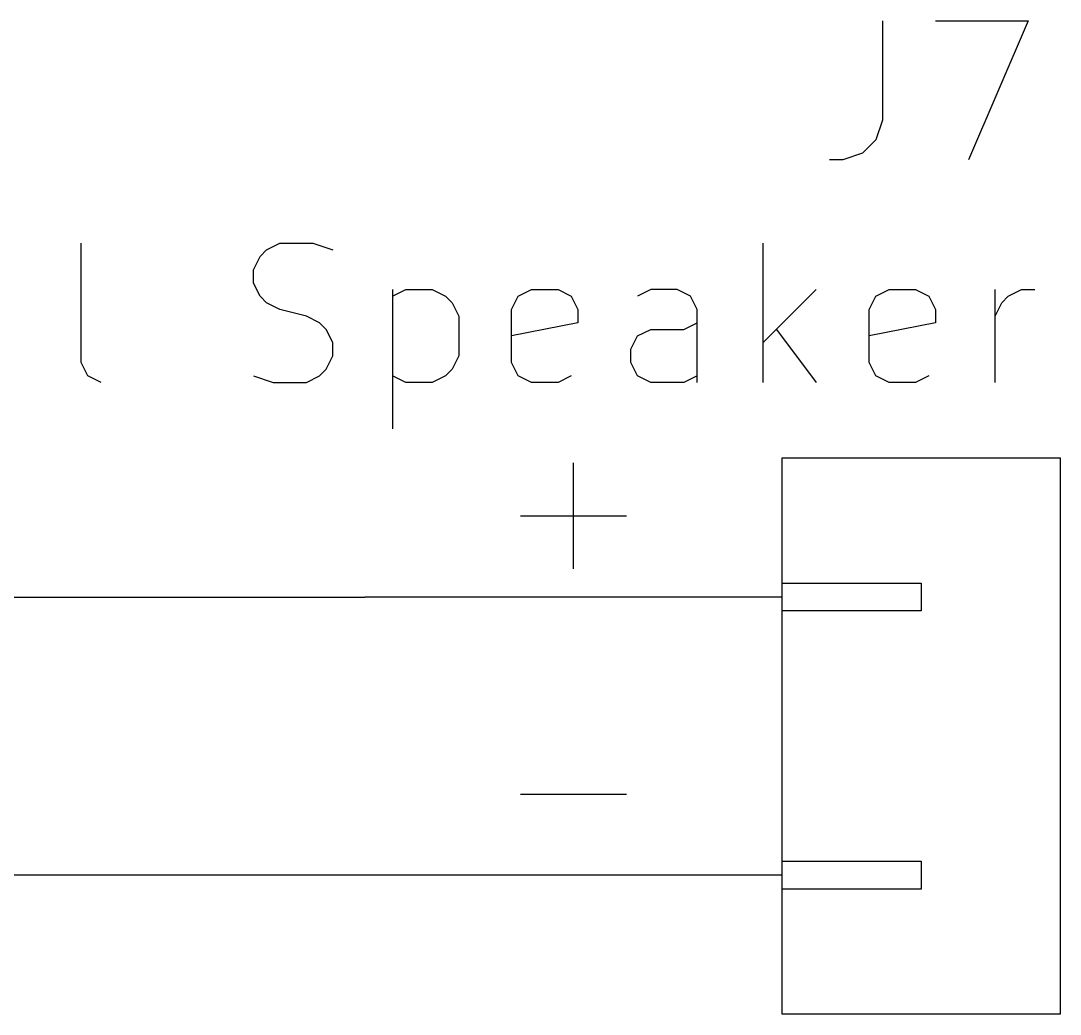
# Model space of a CAD drawing. Header units: inches. Extents: x 0.4 to 16.1, y -11.3 to -0.4.
# Drawn here: x 8.7763 to 9.15, y -7.55 to -7.1928 of the extents above; entities that cross this region are included whole.
import ezdxf

# ---------------------------------------------------------------- set-up
doc = ezdxf.new("R2010")
doc.units = ezdxf.units.IN
doc.header["$MEASUREMENT"] = 0
for name, color, linetype in [('GREENSIXTYFIVE', 129, 'CONTINUOUS'), ('LIGHTGREEN', 92, 'CONTINUOUS'), ('LIGHTRED', 12, 'CONTINUOUS'), ('RED', 14, 'CONTINUOUS'), ('WHITE', 250, 'CONTINUOUS')]:
    doc.layers.add(name, color=color, linetype=linetype)

msp = doc.modelspace()

# ---------------------------------------------------------------- linework, layer by layer
at = {"layer": 'GREENSIXTYFIVE', "linetype": 'CONTINUOUS'}
for p, q in [((9.0861, -7.1928), (9.0861, -7.22852)), ((9.10515, -7.1928), (9.13848, -7.1928)), ((9.13848, -7.1928), (9.11705, -7.2428)), ((9.0861, -7.22852), (9.08372, -7.23566)), ((9.08372, -7.23566), (9.07896, -7.24042)), ((9.07181, -7.2428), (9.06705, -7.2428)), ((9.07896, -7.24042), (9.07181, -7.2428)), ((8.798, -7.31566), (8.798, -7.2728)), ((8.86467, -7.27518), (8.86943, -7.2728)), ((8.86943, -7.2728), (8.88133, -7.2728)), ((8.88133, -7.2728), (8.88848, -7.27518)), ((9.04324, -7.3228), (9.04324, -7.2728)), ((8.86229, -7.27756), (8.86467, -7.27518)), ((8.85991, -7.28232), (8.86229, -7.27756)), ((8.85991, -7.28709), (8.85991, -7.28232)), ((8.86229, -7.29185), (8.85991, -7.28709)), ((8.90991, -7.28947), (8.90991, -7.33947)), ((8.90991, -7.29185), (8.91467, -7.28947)), ((8.91467, -7.28947), (8.92419, -7.28947)), ((8.92419, -7.28947), (8.92895, -7.29185)), ((8.95514, -7.29185), (8.95991, -7.28947)), ((8.95991, -7.28947), (8.96943, -7.28947)), ((8.96943, -7.28947), (8.97419, -7.29185)), ((9.00276, -7.28947), (8.998, -7.29185)), ((9.01229, -7.28947), (9.00276, -7.28947)), ((9.01705, -7.29185), (9.01229, -7.28947)), ((9.06228, -7.28947), (9.04324, -7.30852)), ((9.08371, -7.29185), (9.08848, -7.28947)), ((9.08848, -7.28947), (9.098, -7.28947)), ((9.098, -7.28947), (9.10276, -7.29185)), ((9.12657, -7.3228), (9.12657, -7.28947)), ((9.13133, -7.29185), (9.13609, -7.28947)), ((9.13609, -7.28947), (9.14086, -7.28947)), ((8.86467, -7.29423), (8.86229, -7.29185)), ((8.86943, -7.29661), (8.86467, -7.29423)), ((8.92895, -7.29185), (8.93133, -7.29423)), ((8.93133, -7.29423), (8.93372, -7.29899)), ((8.95276, -7.29661), (8.95514, -7.29185)), ((8.97419, -7.29185), (8.97657, -7.29661)), ((9.01943, -7.29661), (9.01705, -7.29185)), ((9.08133, -7.29661), (9.08371, -7.29185)), ((9.10276, -7.29185), (9.10514, -7.29661)), ((9.12657, -7.29899), (9.12895, -7.29423)), ((9.12895, -7.29423), (9.13133, -7.29185)), ((8.87896, -7.29899), (8.86943, -7.29661)), ((8.88372, -7.30137), (8.87896, -7.29899)), ((8.93372, -7.29899), (8.93372, -7.31328)), ((8.95276, -7.31566), (8.95276, -7.29661)), ((8.97657, -7.29661), (8.97657, -7.30137)), ((9.01943, -7.3228), (9.01943, -7.29661)), ((9.08133, -7.31566), (9.08133, -7.29661)), ((9.10514, -7.29661), (9.10514, -7.30137)), ((8.8861, -7.30375), (8.88372, -7.30137)), ((8.97657, -7.30137), (8.95276, -7.30613)), ((9.01467, -7.30375), (9.01943, -7.30137)), ((9.10514, -7.30137), (9.08133, -7.30613)), ((8.88848, -7.30852), (8.8861, -7.30375)), ((8.99562, -7.31089), (8.998, -7.30613)), ((8.998, -7.30613), (9.00276, -7.30375)), ((9.00276, -7.30375), (9.01467, -7.30375)), ((9.048, -7.30375), (9.06228, -7.3228)), ((8.88848, -7.31328), (8.88848, -7.30852)), ((8.8861, -7.31804), (8.88848, -7.31328)), ((8.93372, -7.31328), (8.93133, -7.31804)), ((8.99562, -7.31566), (8.99562, -7.31089)), ((8.80039, -7.32042), (8.798, -7.31566)), ((8.95514, -7.32042), (8.95276, -7.31566)), ((8.998, -7.32042), (8.99562, -7.31566)), ((9.08371, -7.32042), (9.08133, -7.31566)), ((8.80515, -7.3228), (8.80039, -7.32042)), ((8.85991, -7.32042), (8.86705, -7.3228)), ((8.87896, -7.3228), (8.88372, -7.32042)), ((8.88372, -7.32042), (8.8861, -7.31804)), ((8.91467, -7.3228), (8.90991, -7.32042)), ((8.92895, -7.32042), (8.92419, -7.3228)), ((8.93133, -7.31804), (8.92895, -7.32042)), ((8.95991, -7.3228), (8.95514, -7.32042)), ((8.97419, -7.32042), (8.96943, -7.3228)), ((9.00276, -7.3228), (8.998, -7.32042)), ((9.01943, -7.32042), (9.01467, -7.3228)), ((9.08848, -7.3228), (9.08371, -7.32042)), ((9.10276, -7.32042), (9.098, -7.3228)), ((8.86705, -7.3228), (8.87896, -7.3228)), ((8.92419, -7.3228), (8.91467, -7.3228)), ((8.96943, -7.3228), (8.95991, -7.3228)), ((9.01467, -7.3228), (9.00276, -7.3228)), ((9.098, -7.3228), (9.08848, -7.3228))]:
    msp.add_line(p, q, dxfattribs=at)
at = {"layer": 'LIGHTGREEN', "linetype": 'CONTINUOUS'}
for p, q in [((8.7, -7.4), (8.9, -7.4)), ((8.9, -7.5), (8.4, -7.5))]:
    msp.add_line(p, q, dxfattribs=at)
at = {"layer": 'LIGHTRED', "linetype": 'CONTINUOUS'}
for p, q in [((8.975, -7.38988), (8.975, -7.35178)), ((8.95595, -7.37083), (8.99405, -7.37083)), ((8.95595, -7.47083), (8.99405, -7.47083))]:
    msp.add_line(p, q, dxfattribs=at)
at = {"layer": 'RED', "linetype": 'CONTINUOUS'}
for p, q in [((9.05, -7.55), (9.05, -7.35)), ((9.05, -7.35), (9.15, -7.35)), ((9.15, -7.35), (9.15, -7.55)), ((9.05, -7.405), (9.05, -7.395)), ((9.05, -7.395), (9.1, -7.395)), ((9.1, -7.395), (9.1, -7.405)), ((9.05, -7.4), (8.9, -7.4)), ((9.1, -7.405), (9.05, -7.405)), ((9.05, -7.505), (9.05, -7.495)), ((9.05, -7.495), (9.1, -7.495)), ((9.1, -7.495), (9.1, -7.505)), ((9.05, -7.5), (8.9, -7.5)), ((9.1, -7.505), (9.05, -7.505)), ((9.15, -7.55), (9.05, -7.55))]:
    msp.add_line(p, q, dxfattribs=at)
at = {"layer": 'WHITE', "linetype": 'CONTINUOUS'}
for p, q in [((9.05, -7.55), (9.05, -7.35)), ((9.05, -7.35), (9.15, -7.35)), ((9.15, -7.35), (9.15, -7.55)), ((9.15, -7.55), (9.05, -7.55))]:
    msp.add_line(p, q, dxfattribs=at)

doc.saveas('drawing.dxf')
